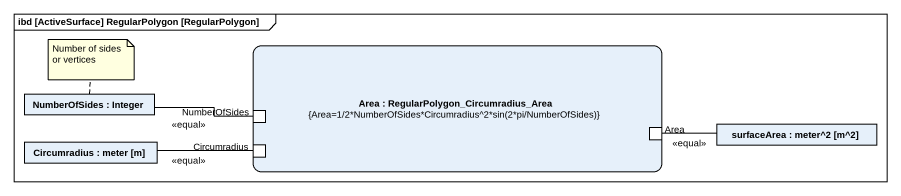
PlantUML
@startuml
mainframe ibd [ActiveSurface] RegularPolygon [RegularPolygon]
rectangle "Area : RegularPolygon_Circumradius_Area\n{Area=1/2*NumberOfSides*Circumradius^2*sin(2*pi/NumberOfSides)}" as Area {
  port "NumberOfSides" as NumberOfSides_2
  port "Area" as Area_2
  port "Circumradius" as Circumradius_2
}
rectangle "NumberOfSides : Integer" as NumberOfSides
rectangle "surfaceArea : meter^2 [m^2]" as surfaceArea
rectangle "Circumradius : meter [m]" as Circumradius
NumberOfSides -right- NumberOfSides_2 : <<equal>>
Area_2 -right- surfaceArea : <<equal>>
Circumradius -right- Circumradius_2 : <<equal>>
note top of NumberOfSides : Number of sides or vertices
@enduml
